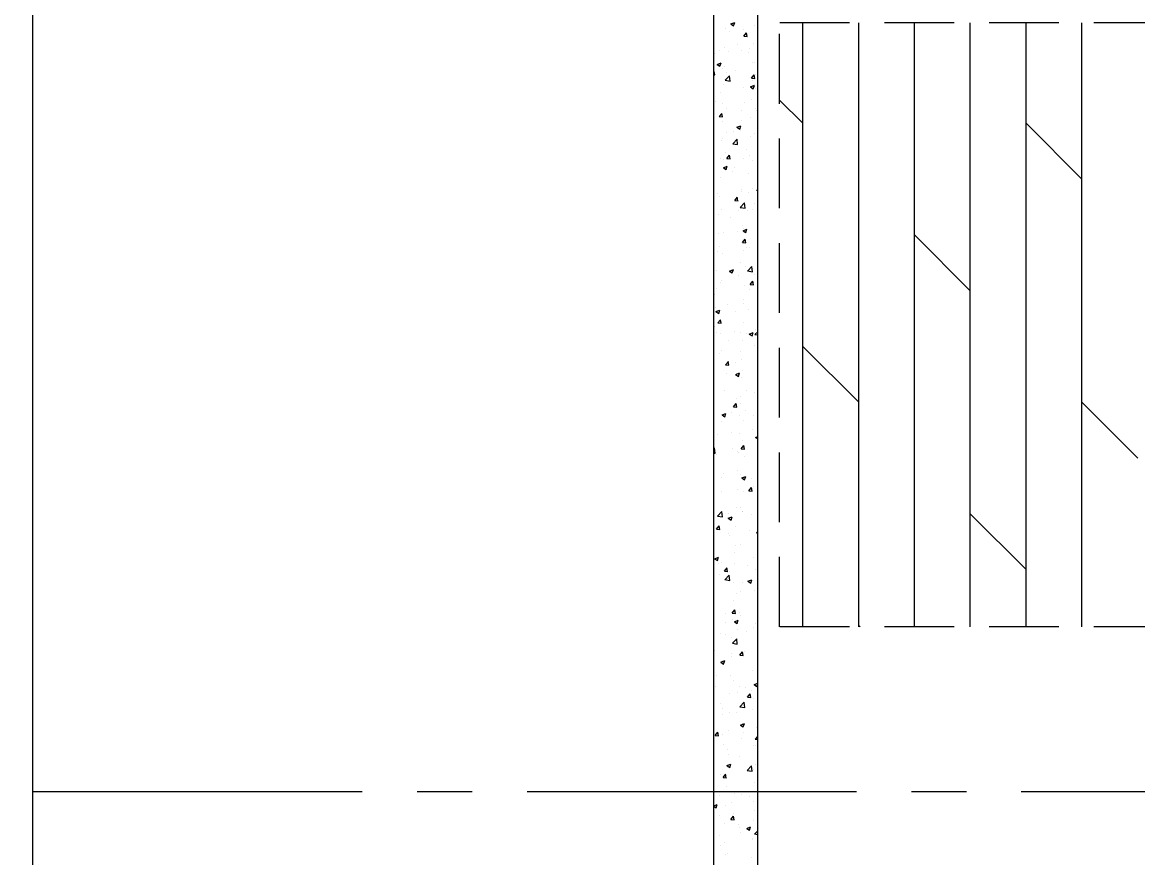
# Model space of a CAD drawing. Header units: millimetres. Extents: x 115500 to 206800, y -6300 to 53700.
# Drawn here: x 120652 to 125730, y 27898 to 31702 of the extents above; entities that cross this region are included whole.
import ezdxf

# ---------------------------------------------------------------- set-up
doc = ezdxf.new("R2010")
doc.units = ezdxf.units.MM
doc.linetypes.add('HIDDEN2', pattern=[4.7625, 3.175, -1.5875])
doc.linetypes.add('HT_Grid$0$CENTER2', pattern=[1.125, 0.75, -0.125, 0.125, -0.125])
doc.layers.get('Defpoints').update_dxf_attribs({"color": 151, "lineweight": 9})
for name, color, linetype, lineweight in [('HT_Dim Grid$0$NDC_S_DIM', 1, 'Continuous', 15), ('HT_Grid$0$NDC_S_AXIS', 5, 'HT_Grid$0$CENTER2', 13), ('NDC_S_BEAM', 3, 'HIDDEN2', 20), ('NDC_S_HATCH MATERIAL', 8, 'Continuous', 13), ('NDC_S_SLAB', 2, 'Continuous', 20)]:
    doc.layers.add(name, color=color, linetype=linetype, lineweight=lineweight)
doc.styles.add('HT_Dim Grid$0$NDC_DIM', font='', dxfattribs={"width": 0.75})
doc.styles.get('HT_Dim Grid$0$NDC_DIM').set_extended_font_data('Dotum')
doc.dimstyles.new('HT_Dim Grid$0$NDC_dim_150', dxfattribs={"dimscale": 150, "dimtxt": 2.5, "dimasz": 1.5, "dimexe": 1.5, "dimexo": 2.5, "dimgap": 1, "dimtad": 1, "dimdec": 0, "dimzin": 0, "dimdsep": 46, "dimtxsty": 'HT_Dim Grid$0$NDC_DIM', "dimblk": 'HT_Dim Grid$0$DIMMARK', "dimcen": 0.09, "dimdle": 1.2, "dimclrd": 1, "dimclre": 1, "dimclrt": 3, "dimadec": 0, "dimazin": 0, "dimtfac": 1, "dimtdec": 0, "dimtix": 1, "dimtofl": 0, "dimtmove": 0, "dimatfit": 3, "dimfxl": 8, "dimfxlon": 1, "dimtolj": 1, "dimtzin": 0, "dimarcsym": 0})

# ---------------------------------------------------------------- blocks, each defined once
blk = doc.blocks.new('HT_Dim Grid$0$DIMMARK')
at = {"layer": 'HT_Dim Grid$0$NDC_S_DIM', "color": 1}
blk.add_line((-1.5, 0), (1, 0), dxfattribs=at)
at = {"layer": 'HT_Dim Grid$0$NDC_S_DIM', "color": 2, "const_width": 0.1}
blk.add_lwpolyline([(-0.424, -0.424), (0.424, 0.424)], dxfattribs=at)
blk = doc.blocks.new('*D50')
at = {"layer": 'Defpoints', "color": 0, "ltscale": 200, "transparency": 16777216}
for p in [(117900, 38500), (130700, 38500), (130700, 8900)]:
    blk.add_point(p, dxfattribs=at)
at = {"layer": 'HT_Dim Grid$0$NDC_S_DIM', "color": 1, "lineweight": -2, "ltscale": 200, "transparency": 16777216}
for p, q in [((119100, 38500), (117675, 38500)), ((117900, 9125), (117900, 38275)), ((119100, 8900), (117675, 8900))]:
    blk.add_line(p, q, dxfattribs=at)
at = {"layer": 'HT_Dim Grid$0$NDC_S_DIM', "color": 1, "lineweight": -2, "ltscale": 200, "transparency": 16777216, "xscale": 225, "yscale": 225, "zscale": 225}
for p, rotation in [((117900, 38500), 90), ((117900, 8900), 270)]:
    blk.add_blockref('HT_Dim Grid$0$DIMMARK', p, dxfattribs=dict(at, rotation=rotation))
at = {"layer": 'HT_Dim Grid$0$NDC_S_DIM', "color": 3, "ltscale": 200, "transparency": 16777216, "insert": (117562.2, 23700), "char_height": 375, "attachment_point": 5, "rotation": 90, "style": 'HT_Dim Grid$0$NDC_DIM'}
blk.add_mtext('\\A1;29600', dxfattribs=at)
blk = doc.blocks.new('*D70')
at = {"layer": 'Defpoints', "color": 0, "ltscale": 200, "transparency": 16777216}
for p in [(119100, 28200), (130700, 28200), (130700, 19200)]:
    blk.add_point(p, dxfattribs=at)
at = {"layer": 'HT_Dim Grid$0$NDC_S_DIM', "color": 1, "lineweight": -2, "ltscale": 200, "transparency": 16777216}
for p, q in [((120300, 28200), (118875, 28200)), ((119100, 19425), (119100, 27975)), ((120300, 19200), (118875, 19200))]:
    blk.add_line(p, q, dxfattribs=at)
at = {"layer": 'HT_Dim Grid$0$NDC_S_DIM', "color": 1, "lineweight": -2, "ltscale": 200, "transparency": 16777216, "xscale": 225, "yscale": 225, "zscale": 225}
for p, rotation in [((119100, 28200), 90), ((119100, 19200), 270)]:
    blk.add_blockref('HT_Dim Grid$0$DIMMARK', p, dxfattribs=dict(at, rotation=rotation))
at = {"layer": 'HT_Dim Grid$0$NDC_S_DIM', "color": 3, "ltscale": 200, "transparency": 16777216, "insert": (118762.2, 23700), "char_height": 375, "attachment_point": 5, "rotation": 90, "style": 'HT_Dim Grid$0$NDC_DIM'}
blk.add_mtext('\\A1;9000', dxfattribs=at)
blk = doc.blocks.new('*D71')
at = {"layer": 'Defpoints', "color": 0, "ltscale": 200, "transparency": 16777216}
for p in [(119100, 38500), (130700, 38500), (130700, 28200)]:
    blk.add_point(p, dxfattribs=at)
at = {"layer": 'HT_Dim Grid$0$NDC_S_DIM', "color": 1, "lineweight": -2, "ltscale": 200, "transparency": 16777216}
for p, q in [((120300, 38500), (118875, 38500)), ((119100, 28425), (119100, 38275)), ((120300, 28200), (118875, 28200))]:
    blk.add_line(p, q, dxfattribs=at)
at = {"layer": 'HT_Dim Grid$0$NDC_S_DIM', "color": 1, "lineweight": -2, "ltscale": 200, "transparency": 16777216, "xscale": 225, "yscale": 225, "zscale": 225}
for p, rotation in [((119100, 38500), 90), ((119100, 28200), 270)]:
    blk.add_blockref('HT_Dim Grid$0$DIMMARK', p, dxfattribs=dict(at, rotation=rotation))
at = {"layer": 'HT_Dim Grid$0$NDC_S_DIM', "color": 3, "ltscale": 200, "transparency": 16777216, "insert": (118762.2, 33350), "char_height": 375, "attachment_point": 5, "rotation": 90, "style": 'HT_Dim Grid$0$NDC_DIM'}
blk.add_mtext('\\A1;10300', dxfattribs=at)

msp = doc.modelspace()

# ---------------------------------------------------------------- linework, layer by layer
at = {"layer": 'Defpoints'}
msp.add_lwpolyline([(120700, 48500), (201600, 48500), (201600, -1100), (120700, -1100)], close=True, dxfattribs=at)
msp.add_lwpolyline([(120700, 48500), (201600, 48500), (201600, -1100), (120700, -1100)], close=True, dxfattribs=at)
at = {"layer": 'HT_Grid$0$NDC_S_AXIS', "ltscale": 2000}
msp.add_line((120700, 28200), (201600, 28200), dxfattribs=at)
at = {"layer": 'NDC_S_BEAM', "ltscale": 100}
for p, q in [((126800, 31700), (124100, 31700)), ((124100, 28950), (124100, 31700)), ((126800, 28950), (124100, 28950))]:
    msp.add_line(p, q, dxfattribs=at)
at = {"layer": 'NDC_S_HATCH MATERIAL', "linetype": 'Continuous', "ltscale": 100}
for p, q in [((123877.6, 31694.5), (123895.4, 31701.4)), ((123877.6, 31694.5), (123890.2, 31685.9)), ((123890.2, 31685.9), (123895.4, 31701.3)), ((123984, 31689.4), (123984, 31689.4)), ((124206, 28950), (124206, 31700)), ((124460, 28950), (124460, 31700)), ((124714, 28950), (124714, 31700)), ((124968, 28950), (124968, 31700)), ((125222, 28950), (125222, 31700)), ((125476, 28950), (125476, 31700)), ((123853.6, 31671.5), (123853.6, 31671.5)), ((123871.8, 31660.5), (123871.8, 31660.5)), ((123935.4, 31668.9), (123935.4, 31668.9)), ((123936.7, 31638.9), (123948.9, 31653.5)), ((123936.7, 31638.9), (123951.9, 31637.6)), ((123951.6, 31637.6), (123948.7, 31653.5)), ((123850.5, 31587), (123850.5, 31587)), ((123906.6, 31600.6), (123906.6, 31600.6)), ((123980.9, 31604.9), (123980.9, 31604.9)), ((123805, 31560.3), (123805, 31560.3)), ((123824.6, 31572.2), (123824.6, 31572.2)), ((123868.6, 31568.7), (123868.6, 31568.7)), ((123926, 31574.4), (123926, 31574.4)), ((123960.2, 31566.4), (123960.2, 31566.4)), ((123964.8, 31581.3), (123964.8, 31581.3)), ((123815.8, 31510.3), (123833.6, 31517.2)), ((123815.8, 31510.3), (123828.4, 31501.7)), ((123828.4, 31501.7), (123833.6, 31517.1)), ((123838.8, 31493.2), (123838.8, 31493.2)), ((123847.4, 31502.4), (123847.4, 31502.4)), ((123898, 31481.2), (123898, 31481.2)), ((123977.8, 31520.3), (123977.8, 31520.3)), ((123986.9, 31518.6), (123986.9, 31518.6)), ((123800, 31476.1), (123802, 31478.4)), ((123800, 31462.9), (123804.9, 31462.5)), ((123804.7, 31462.4), (123801.7, 31478.4)), ((123801.8, 31468.5), (123801.8, 31468.5)), ((123852.7, 31437.9), (123872.5, 31458.5)), ((123852.7, 31438), (123875.3, 31434.5)), ((123856.1, 31471.4), (123856.1, 31471.4)), ((123875.3, 31434.4), (123872.5, 31458.5)), ((123971.9, 31447.9), (123984.2, 31462.5)), ((123971.9, 31447.9), (123987.1, 31446.6)), ((123974.8, 31435.7), (123974.8, 31435.7)), ((123986.8, 31446.5), (123983.9, 31462.4)), ((123991.7, 31465.7), (123991.7, 31465.7)), ((123831.1, 31381), (123831.1, 31381)), ((123844.3, 31417.9), (123844.3, 31417.9)), ((123935.8, 31404.3), (123935.8, 31404.3)), ((123967.4, 31408.1), (123985.2, 31414.9)), ((123967.4, 31408), (123980, 31399.5)), ((123980, 31399.5), (123985.2, 31414.8)), ((123991.6, 31402.1), (123991.6, 31402.1)), ((123806.7, 31341.7), (123806.7, 31341.7)), ((123841.3, 31333.3), (123841.3, 31333.3)), ((123942.2, 31335.9), (123942.2, 31335.9)), ((123971.7, 31351.2), (123971.7, 31351.2)), ((124205.9, 31241.9), (124100, 31347.9)), ((123825, 31272.8), (123837.2, 31287.4)), ((123839.9, 31271.4), (123837, 31287.3)), ((123860.2, 31307.5), (123860.2, 31307.5)), ((123924.7, 31301.9), (123924.7, 31301.9)), ((123988.3, 31310.3), (123988.3, 31310.3)), ((123995.8, 31301.8), (123995.8, 31301.8)), ((123825, 31272.8), (123840.2, 31271.4)), ((123838.2, 31248.7), (123838.2, 31248.7)), ((123905.6, 31223.9), (123923.4, 31230.7)), ((123918.2, 31215.3), (123923.4, 31230.6)), ((123925.3, 31252.7), (123925.3, 31252.7)), ((123968.6, 31266.6), (123968.6, 31266.6)), ((125475.9, 30987.9), (125221.9, 31241.9)), ((123857.9, 31201.7), (123857.9, 31201.7)), ((123891.7, 31206.8), (123891.7, 31206.8)), ((123905.6, 31223.8), (123918.2, 31215.3)), ((123921.5, 31210.1), (123921.5, 31210.1)), ((123965.5, 31182.1), (123965.5, 31182.1)), ((123986.2, 31197), (123986.2, 31197)), ((123835.1, 31164.2), (123835.1, 31164.2)), ((123838, 31171.5), (123838, 31171.5)), ((123886.4, 31148.4), (123906.2, 31169.1)), ((123886.4, 31148.5), (123908.9, 31145)), ((123908.9, 31144.9), (123906.1, 31169.1)), ((123832, 31079.6), (123832, 31079.6)), ((123842.2, 31077), (123842.2, 31077)), ((123854.7, 31109.9), (123854.7, 31109.9)), ((123860.2, 31081.7), (123872.5, 31096.3)), ((123860.2, 31081.7), (123875.4, 31080.4)), ((123875.1, 31080.3), (123872.2, 31096.3)), ((123935, 31082.7), (123935, 31082.7)), ((123950.9, 31122.6), (123950.9, 31122.6)), ((123962.4, 31097.5), (123962.4, 31097.5)), ((123843.8, 31039.7), (123861.6, 31046.5)), ((123843.8, 31039.6), (123856.4, 31031.1)), ((123856.4, 31031.1), (123861.6, 31046.5)), ((123895.8, 31042.9), (123895.8, 31042.9)), ((123977.8, 31071.3), (123977.8, 31071.3)), ((123828.9, 30995.1), (123828.9, 30995.1)), ((123884.1, 31022.4), (123884.1, 31022.4)), ((123959.3, 31013), (123959.3, 31013)), ((123817.2, 30922.2), (123817.2, 30922.2)), ((123924.5, 30931.1), (123924.5, 30931.1)), ((123927.3, 30942.2), (123927.3, 30942.2)), ((123956.2, 30928.4), (123956.2, 30928.4)), ((123977.7, 30943.3), (123977.7, 30943.3)), ((123995.4, 30937.4), (124000, 30934.3)), ((123995.5, 30937.4), (124000, 30939.2)), ((123825.8, 30910.5), (123825.8, 30910.5)), ((123895.5, 30890.7), (123907.7, 30905.3)), ((123895.5, 30890.7), (123910.7, 30889.3)), ((123910.4, 30889.3), (123907.4, 30905.2)), ((123920.1, 30859), (123939.9, 30879.6)), ((123942.6, 30855.5), (123939.8, 30879.6)), ((123985.4, 30875.3), (123985.4, 30875.3)), ((123822.7, 30826), (123822.7, 30826)), ((123837.3, 30849.9), (123837.3, 30849.9)), ((123910.8, 30843.2), (123910.8, 30843.2)), ((123920, 30859.1), (123942.6, 30855.6)), ((123953.1, 30843.9), (123953.1, 30843.9)), ((123974.4, 30851.5), (123974.4, 30851.5)), ((123877.8, 30812.4), (123877.8, 30812.4)), ((123931.4, 30778.3), (123931.4, 30778.3)), ((123819.6, 30741.4), (123819.6, 30741.4)), ((123844, 30743), (123844, 30743)), ((123907.6, 30751.4), (123907.6, 30751.4)), ((123933.6, 30753.2), (123946.3, 30744.7)), ((123933.7, 30753.2), (123951.4, 30760.1)), ((123934.3, 30761), (123934.3, 30761)), ((123946.3, 30744.7), (123951.4, 30760)), ((123950, 30759.3), (123950, 30759.3)), ((124967.9, 30479.9), (124713.9, 30733.9)), ((123827.3, 30683.3), (123827.3, 30683.3)), ((123930.7, 30699.6), (123943, 30714.2)), ((123930.7, 30699.6), (123945.9, 30698.3)), ((123945.6, 30698.2), (123942.7, 30714.1)), ((123947, 30674.7), (123947, 30674.7)), ((123962.9, 30677.5), (123962.9, 30677.5)), ((123816.5, 30656.9), (123816.5, 30656.9)), ((123840.8, 30651.2), (123840.8, 30651.2)), ((123937, 30663.8), (123937, 30663.8)), ((123813.5, 30572.3), (123813.5, 30572.3)), ((123871.8, 30569), (123884.5, 30560.5)), ((123871.9, 30569.1), (123889.6, 30575.9)), ((123884.5, 30560.5), (123889.6, 30575.8)), ((123923.8, 30609.5), (123923.8, 30609.5)), ((123943.9, 30590.2), (123943.9, 30590.2)), ((123953.7, 30569.6), (123976.3, 30566.1)), ((123953.8, 30569.5), (123973.5, 30590.1)), ((123976.3, 30566), (123973.5, 30590.1)), ((123831.4, 30519.4), (123831.4, 30519.4)), ((123836.5, 30528.3), (123836.5, 30528.3)), ((123870.2, 30563.7), (123870.2, 30563.7)), ((123913.4, 30547.8), (123913.4, 30547.8)), ((123966, 30508.5), (123978.2, 30523.1)), ((123980.9, 30507.2), (123977.9, 30523.1)), ((123984.7, 30553.7), (123984.7, 30553.7)), ((123810.4, 30487.8), (123810.4, 30487.8)), ((123940.8, 30505.6), (123940.8, 30505.6)), ((123963.8, 30484.6), (123963.8, 30484.6)), ((123966, 30508.5), (123981.1, 30507.2)), ((123967, 30513.6), (123967, 30513.6)), ((123803.3, 30463.5), (123803.3, 30463.5)), ((123862.9, 30418.6), (123862.9, 30418.6)), ((123933.5, 30439.4), (123933.5, 30439.4)), ((123937.7, 30421.1), (123937.7, 30421.1)), ((123807.3, 30403.2), (123807.3, 30403.2)), ((123810, 30384.9), (123827.8, 30391.7)), ((123810, 30384.8), (123822.6, 30376.3)), ((123822.6, 30376.3), (123827.8, 30391.6)), ((123896.9, 30384.4), (123896.9, 30384.4)), ((123960.5, 30392.8), (123960.5, 30392.8)), ((123998.5, 30412.9), (123998.5, 30412.9)), ((123804.2, 30318.6), (123804.2, 30318.6)), ((123819, 30333.4), (123831.3, 30348)), ((123819, 30333.4), (123834.2, 30332.1)), ((123833.9, 30332), (123831, 30348)), ((123934.6, 30336.5), (123934.6, 30336.5)), ((123813.4, 30288.8), (123813.4, 30288.8)), ((123830.1, 30284.2), (123830.1, 30284.2)), ((123893.7, 30292.6), (123893.7, 30292.6)), ((123923, 30287.8), (123923, 30287.8)), ((123949, 30283.1), (123949, 30283.1)), ((123961.6, 30282.5), (123974.3, 30274)), ((123961.7, 30282.6), (123979.4, 30289.4)), ((123974.3, 30274), (123979.4, 30289.4)), ((123987.4, 30280), (124000, 30293.1)), ((123987.4, 30280.1), (124000, 30278.2)), ((123989.9, 30305.3), (123989.9, 30305.3)), ((123801.1, 30234.1), (123801.1, 30234.1)), ((123867, 30254.7), (123867, 30254.7)), ((123931.5, 30252), (123931.5, 30252)), ((123983.9, 30232.1), (123983.9, 30232.1)), ((124459.9, 29971.9), (124205.9, 30225.9)), ((123826.9, 30192.4), (123826.9, 30192.4)), ((123835.8, 30206.6), (123835.8, 30206.6)), ((123923.1, 30205.1), (123923.1, 30205.1)), ((123928.4, 30167.4), (123928.4, 30167.4)), ((123854.3, 30142.4), (123866.5, 30157)), ((123854.3, 30142.4), (123869.4, 30141)), ((123869.2, 30141), (123866.2, 30156.9)), ((123898.5, 30154), (123898.5, 30154)), ((123932.8, 30117.7), (123932.8, 30117.7)), ((123856.3, 30104.9), (123856.3, 30104.9)), ((123899.8, 30098.3), (123912.5, 30089.8)), ((123899.9, 30098.4), (123917.6, 30105.2)), ((123912.5, 30089.8), (123917.6, 30105.2)), ((123925.3, 30082.9), (123925.3, 30082.9)), ((123849, 30024.2), (123849, 30024.2)), ((123949.9, 30025.8), (123949.9, 30025.8)), ((123984.6, 30018.5), (123984.6, 30018.5)), ((123889.5, 29951.3), (123901.8, 29965.9)), ((123904.4, 29949.9), (123901.5, 29965.9)), ((123902.6, 29990.1), (123902.6, 29990.1)), ((123922.2, 29998.3), (123922.2, 29998.3)), ((123922.3, 29966.2), (123922.3, 29966.2)), ((125729.9, 29717.9), (125475.9, 29971.9)), ((123838, 29914.2), (123850.7, 29905.6)), ((123838.1, 29914.2), (123855.8, 29921.1)), ((123850.7, 29905.6), (123855.8, 29921)), ((123883, 29925.7), (123883, 29925.7)), ((123889.5, 29951.3), (123904.7, 29950)), ((123919.2, 29913.8), (123919.2, 29913.8)), ((123946.6, 29934), (123946.6, 29934)), ((123983.2, 29910.4), (123983.2, 29910.4)), ((123835, 29885), (123835, 29885)), ((123934.1, 29889.4), (123934.1, 29889.4)), ((123816.2, 29825.5), (123816.2, 29825.5)), ((123879.8, 29833.9), (123879.8, 29833.9)), ((123916.1, 29829.2), (123916.1, 29829.2)), ((123976, 29846.5), (123976, 29846.5)), ((123989.6, 29811.9), (124000, 29804.9)), ((123989.7, 29812), (124000, 29815.9)), ((123800, 29760.1), (123803.5, 29763.8)), ((123806.2, 29739.6), (123803.4, 29763.8)), ((123884.6, 29759.6), (123884.6, 29759.6)), ((123924.8, 29760.3), (123937, 29774.9)), ((123924.8, 29760.3), (123939.9, 29758.9)), ((123932, 29796.1), (123932, 29796.1)), ((123939.7, 29758.9), (123936.7, 29774.8)), ((123800, 29740.7), (123806.2, 29739.7)), ((123802.6, 29731.2), (123802.6, 29731.2)), ((123813, 29733.7), (123813, 29733.7)), ((123909.2, 29746.3), (123909.2, 29746.3)), ((123913, 29744.6), (123913, 29744.6)), ((123938.2, 29725.5), (123938.2, 29725.5)), ((123909.9, 29660.1), (123909.9, 29660.1)), ((123834.1, 29630.5), (123834.1, 29630.5)), ((123842.4, 29646.2), (123842.4, 29646.2)), ((123921.6, 29644.6), (123921.6, 29644.6)), ((123927.8, 29627.7), (123940.5, 29619.2)), ((123927.9, 29627.8), (123945.7, 29634.6)), ((123940.5, 29619.2), (123945.6, 29634.5)), ((123969.7, 29624.7), (123969.7, 29624.7)), ((123834.3, 29563.4), (123834.3, 29563.4)), ((123906.8, 29575.5), (123906.8, 29575.5)), ((123936, 29567.1), (123936, 29567.1)), ((123960, 29569.2), (123972.2, 29583.8)), ((123960, 29569.2), (123975.2, 29567.9)), ((123974.9, 29567.8), (123972, 29583.7)), ((123982.4, 29588.8), (123982.4, 29588.8)), ((123999.5, 29575.5), (123999.5, 29575.5)), ((123817.3, 29453.8), (123839.9, 29450.3)), ((123817.4, 29453.7), (123837.2, 29474.3)), ((123839.9, 29450.2), (123837.1, 29474.3)), ((123838.2, 29466.6), (123838.2, 29466.6)), ((123866.1, 29443.6), (123883.9, 29450.4)), ((123869.1, 29466.9), (123869.1, 29466.9)), ((123878.7, 29435), (123883.8, 29450.3)), ((123903.7, 29491), (123903.7, 29491)), ((123920.2, 29494.9), (123920.2, 29494.9)), ((123931.3, 29474.5), (123931.3, 29474.5)), ((123932.7, 29475.3), (123932.7, 29475.3)), ((123973.8, 29460.8), (123973.8, 29460.8)), ((125221.9, 29209.9), (124967.9, 29463.9)), ((123813.1, 29394.1), (123825.3, 29408.7)), ((123828, 29392.7), (123825, 29408.6)), ((123866, 29443.5), (123878.7, 29435)), ((123900.6, 29406.4), (123900.6, 29406.4)), ((123802.3, 29366.7), (123802.3, 29366.7)), ((123813.1, 29394.1), (123828.2, 29392.8)), ((123865.9, 29375.1), (123865.9, 29375.1)), ((123869.7, 29365.8), (123869.7, 29365.8)), ((123962.1, 29387.8), (123962.1, 29387.8)), ((123995.2, 29378.1), (124000, 29383.8)), ((123995.2, 29378.1), (124000, 29377.7)), ((123897.5, 29321.9), (123897.5, 29321.9)), ((123920.8, 29322.9), (123920.8, 29322.9)), ((123804.2, 29259.3), (123816.9, 29250.8)), ((123804.3, 29259.4), (123822.1, 29266.2)), ((123816.9, 29250.8), (123822, 29266.2)), ((123895.3, 29287.6), (123895.3, 29287.6)), ((123981.7, 29267.1), (123981.7, 29267.1)), ((123820.2, 29236), (123820.2, 29236)), ((123833.5, 29241.7), (123833.5, 29241.7)), ((123848.3, 29203), (123860.5, 29217.6)), ((123848.3, 29203), (123863.5, 29201.7)), ((123863.2, 29201.6), (123860.3, 29217.6)), ((123873.8, 29201.9), (123873.8, 29201.9)), ((123894.4, 29237.3), (123894.4, 29237.3)), ((123955.8, 29230.3), (123955.8, 29230.3)), ((123988.9, 29208.5), (123988.9, 29208.5)), ((123828.5, 29187.4), (123828.5, 29187.4)), ((123851, 29164.2), (123870.8, 29184.8)), ((123851, 29164.3), (123873.6, 29160.8)), ((123873.6, 29160.7), (123870.8, 29184.8)), ((123891.4, 29152.8), (123891.4, 29152.8)), ((123930.5, 29152.8), (123930.5, 29152.8)), ((123955.8, 29157.1), (123968.5, 29148.5)), ((123955.9, 29157.1), (123973.7, 29164)), ((123968.5, 29148.5), (123973.6, 29163.9)), ((123905.3, 29101.2), (123905.3, 29101.2)), ((123922.1, 29108.4), (123922.1, 29108.4)), ((123985.6, 29116.7), (123985.6, 29116.7)), ((123888.3, 29068.2), (123888.3, 29068.2)), ((123855.2, 29008.2), (123855.2, 29008.2)), ((123883.5, 29012), (123895.8, 29026.6)), ((123883.5, 29012), (123898.7, 29010.6)), ((123898.4, 29010.6), (123895.5, 29026.5)), ((123918.8, 29016.5), (123918.8, 29016.5)), ((123920.1, 29001.3), (123920.1, 29001.3)), ((123855.8, 28971.4), (123855.8, 28971.4)), ((123885.2, 28983.6), (123885.2, 28983.6)), ((123894, 28972.9), (123906.7, 28964.4)), ((123894.1, 28972.9), (123911.9, 28979.8)), ((123906.7, 28964.4), (123911.8, 28979.7)), ((123980.9, 28945.5), (123980.9, 28945.5)), ((123991.4, 28965.7), (123991.4, 28965.7)), ((124465.9, 28950), (124459.9, 28955.9)), ((123832.8, 28920.1), (123832.8, 28920.1)), ((123852, 28916.4), (123852, 28916.4)), ((123882.1, 28899.1), (123882.1, 28899.1)), ((123884.7, 28874.7), (123904.5, 28895.4)), ((123907.3, 28871.2), (123904.4, 28895.3)), ((123909.4, 28937.3), (123909.4, 28937.3)), ((123948.2, 28929), (123948.2, 28929)), ((123805.3, 28842.3), (123805.3, 28842.3)), ((123884.7, 28874.8), (123907.3, 28871.3)), ((123832.3, 28788.8), (123850.1, 28795.6)), ((123844.9, 28780.2), (123850, 28795.5)), ((123879, 28814.5), (123879, 28814.5)), ((123881.4, 28828.8), (123881.4, 28828.8)), ((123918.8, 28820.9), (123931, 28835.5)), ((123918.8, 28820.9), (123934, 28819.6)), ((123929.8, 28831.2), (123929.8, 28831.2)), ((123933.7, 28819.5), (123930.7, 28835.4)), ((123940.9, 28836.6), (123940.9, 28836.6)), ((123832.2, 28788.7), (123844.9, 28780.2)), ((123975, 28749.8), (123975, 28749.8)), ((123814.6, 28728.7), (123814.6, 28728.7)), ((123875.9, 28730), (123875.9, 28730)), ((123891.4, 28706.8), (123891.4, 28706.8)), ((123983.9, 28686.5), (124000, 28692.7)), ((123996.5, 28677.9), (124000, 28688.4)), ((123809.4, 28678.4), (123809.4, 28678.4)), ((123872.8, 28645.4), (123872.8, 28645.4)), ((123908.2, 28649.6), (123908.2, 28649.6)), ((123919.3, 28679.6), (123919.3, 28679.6)), ((123945, 28672.7), (123945, 28672.7)), ((123954, 28629.9), (123966.3, 28644.4)), ((123968.9, 28628.5), (123966, 28644.4)), ((123971.7, 28658), (123971.7, 28658)), ((123983.9, 28686.4), (123996.5, 28677.9)), ((123832, 28598.4), (123832, 28598.4)), ((123918.4, 28585.3), (123938.2, 28605.9)), ((123940.9, 28581.8), (123938.1, 28605.9)), ((123954, 28629.9), (123969.2, 28628.5)), ((123980.2, 28623.9), (123980.2, 28623.9)), ((123840.9, 28577.7), (123840.9, 28577.7)), ((123841.3, 28549.4), (123841.3, 28549.4)), ((123869.7, 28560.9), (123869.7, 28560.9)), ((123904.9, 28557.8), (123904.9, 28557.8)), ((123918.4, 28585.4), (123940.9, 28581.9)), ((123976.5, 28571.9), (123976.5, 28571.9)), ((123998, 28577.1), (123998, 28577.1)), ((123922.1, 28502.3), (123939.9, 28509.1)), ((123922.1, 28502.2), (123934.7, 28493.7)), ((123929, 28509.6), (123929, 28509.6)), ((123934.7, 28493.7), (123939.8, 28509.1)), ((123994.9, 28492.6), (123994.9, 28492.6)), ((123807.1, 28454.7), (123819.3, 28469.3)), ((123807.1, 28454.7), (123822.3, 28453.4)), ((123822, 28453.4), (123819, 28469.3)), ((123838.1, 28457.6), (123838.1, 28457.6)), ((123866.7, 28476.3), (123866.7, 28476.3)), ((123927, 28442.1), (123927, 28442.1)), ((123934.3, 28470.3), (123934.3, 28470.3)), ((123989.3, 28438.8), (124000, 28451.6)), ((123989.3, 28438.8), (124000, 28437.9)), ((123845, 28413.8), (123845, 28413.8)), ((123863.6, 28391.8), (123863.6, 28391.8)), ((123980.6, 28408), (123980.6, 28408)), ((123991.9, 28408), (123991.9, 28408)), ((123867.5, 28370.1), (123867.5, 28370.1)), ((123918.6, 28358), (123918.6, 28358)), ((123860.3, 28318.1), (123878.1, 28324.9)), ((123860.3, 28318), (123872.9, 28309.5)), ((123860.5, 28307.2), (123860.5, 28307.2)), ((123872.9, 28309.5), (123878, 28324.9)), ((123876.5, 28313), (123876.5, 28313)), ((123952, 28295.9), (123974.6, 28292.4)), ((123952.1, 28295.8), (123971.9, 28316.4)), ((123961.1, 28291), (123961.1, 28291)), ((123974.6, 28292.3), (123971.8, 28316.4)), ((123979.4, 28302.2), (123979.4, 28302.2)), ((123988.8, 28323.5), (123988.8, 28323.5)), ((123800.7, 28269.9), (123800.7, 28269.9)), ((123831.3, 28276.8), (123831.3, 28276.8)), ((123842.3, 28263.7), (123854.6, 28278.3)), ((123842.3, 28263.7), (123857.5, 28262.3)), ((123857.2, 28262.3), (123854.3, 28278.2)), ((123985.7, 28238.9), (123985.7, 28238.9)), ((123827, 28183.2), (123827, 28183.2)), ((123857.4, 28222.7), (123857.4, 28222.7)), ((123894.3, 28190.9), (123894.3, 28190.9)), ((123928.3, 28187.9), (123928.3, 28187.9)), ((123957.8, 28199.2), (123957.8, 28199.2)), ((123800, 28134.5), (123816.3, 28140.8)), ((123800, 28132.8), (123811.1, 28125.3)), ((123811.1, 28125.3), (123816.2, 28140.7)), ((123854.3, 28138.1), (123854.3, 28138.1)), ((123880.6, 28149.1), (123880.6, 28149.1)), ((123962.6, 28177.5), (123962.6, 28177.5)), ((123982.6, 28154.4), (123982.6, 28154.4)), ((123827.4, 28090.7), (123827.4, 28090.7)), ((123877.6, 28072.6), (123889.8, 28087.2)), ((123892.5, 28071.2), (123889.5, 28087.2)), ((123891, 28099), (123891, 28099)), ((123987.2, 28111.7), (123987.2, 28111.7)), ((123851.2, 28053.5), (123851.2, 28053.5)), ((123877.6, 28072.6), (123892.8, 28071.3)), ((123912.1, 28048.4), (123912.1, 28048.4)), ((123917.8, 28036.4), (123917.8, 28036.4)), ((123950.1, 28031.7), (123967.9, 28038.5)), ((123950.1, 28031.6), (123962.7, 28023.1)), ((123962.7, 28023.1), (123967.8, 28038.4)), ((123979.5, 28069.8), (123979.5, 28069.8)), ((123824.2, 27998.9), (123824.2, 27998.9)), ((123920.4, 28011.5), (123920.4, 28011.5)), ((123976.4, 27985.2), (123976.4, 27985.2)), ((123978.7, 27980.6), (123978.7, 27980.6)), ((123985.7, 28006.3), (124000, 28021.2)), ((123985.7, 28006.4), (124000, 28004.2)), ((123830.5, 27955.2), (123830.5, 27955.2)), ((123848.1, 27969), (123848.1, 27969)), ((123853.6, 27911.4), (123853.6, 27911.4)), ((123862.6, 27918.6), (123862.6, 27918.6)), ((123973.3, 27900.7), (123973.3, 27900.7)), ((123998.2, 27912.9), (123998.2, 27912.9))]:
    msp.add_line(p, q, dxfattribs=at)
at = {"layer": 'NDC_S_SLAB', "ltscale": 10}
for p, q in [((123800, 9450), (123800, 37137.9)), ((124000, 9450), (124000, 37137.9))]:
    msp.add_line(p, q, dxfattribs=at)

# ---------------------------------------------------------------- dimensions: what is measured, and where the dimension line sits
at = {"layer": 'HT_Dim Grid$0$NDC_S_DIM', "ltscale": 200}
for base, p1, p2, picture, middle in [((117900, 38500), (130700, 8900), (130700, 38500), '*D50', (117562.2, 23700)), ((119100, 38500), (130700, 28200), (130700, 38500), '*D71', (118762.2, 33350)), ((119100, 28200), (130700, 19200), (130700, 28200), '*D70', (118762.2, 23700))]:
    dim = msp.add_linear_dim(base=base, p1=p1, p2=p2, angle=90, dimstyle='HT_Dim Grid$0$NDC_dim_150', override={"dimtmove": 1}, dxfattribs=at)
    dim.commit()
    dim.dimension.update_dxf_attribs({"geometry": picture, "text_midpoint": middle})

doc.saveas('drawing.dxf')
